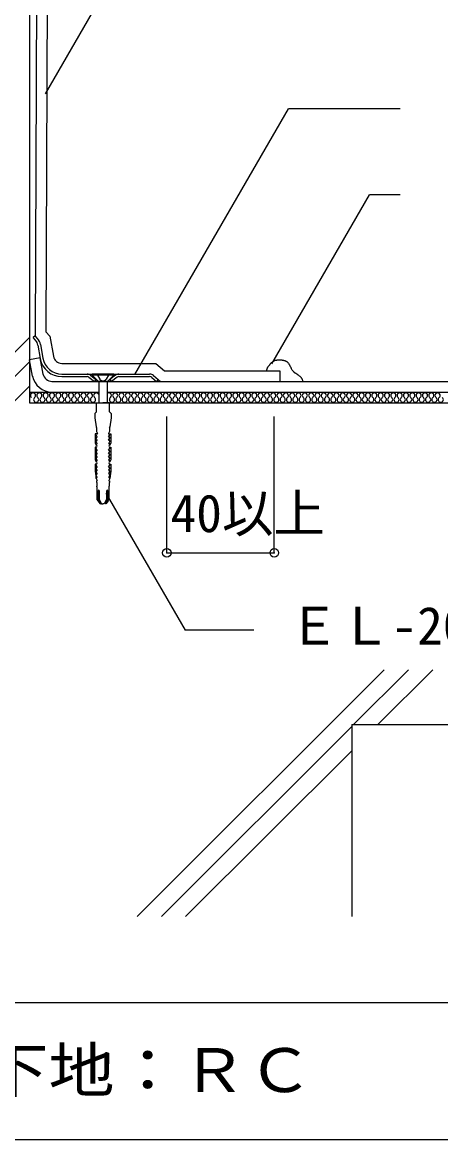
# Model space of a CAD drawing. Units: millimetres, scale not verified. Extents: x -690 to 590, y 50 to 994.
# Drawn here: x -424 to -229, y 50 to 571 of the extents above; entities that cross this region are included whole.
import ezdxf
from ezdxf.enums import TextEntityAlignment as Align

# ---------------------------------------------------------------- set-up
doc = ezdxf.new("R2010")
doc.units = ezdxf.units.MM
doc.header["$LTSCALE"] = 8
doc.header["$PDMODE"] = 32
doc.header["$PDSIZE"] = 4
doc.linetypes.add('DASHED3', pattern=[4, 3, -1])
for name, color, linetype in [('4-2', 7, 'Continuous'), ('4-3', 3, 'Continuous'), ('4-4', 2, 'Continuous'), ('4-6', 2, 'Continuous'), ('4-7', 7, 'Continuous'), ('4-A', 7, 'Continuous'), ('4-B', 7, 'Continuous'), ('4-D', 4, 'Continuous'), ('4-E', 4, 'Continuous'), ('F-5', 6, 'Continuous'), ('F-7', 1, 'Continuous'), ('F-A', 7, 'Continuous')]:
    doc.layers.add(name, color=color, linetype=linetype)
doc.styles.add('HG丸ｺﾞｼｯｸM-PRO', font='')
doc.styles.add('ＭＳ ゴシック', font='')
doc.styles.get('HG丸ｺﾞｼｯｸM-PRO').set_extended_font_data('HG丸ｺﾞｼｯｸM-PRO')
doc.styles.get('ＭＳ ゴシック').set_extended_font_data('MS Gothic')

msp = doc.modelspace()

# ---------------------------------------------------------------- linework, layer by layer
at = {"layer": '4-2'}
for p, q in [((-420.48, 793.772), (-420.48, 393.772)), ((-416.68, 732.833), (-417.944, 425.03)), ((-419.131, 406.269), (-420.48, 413.917)), ((-410.075, 403.772), (-304.015, 403.772)), ((-360.533, 404.636), (-359.518, 403.772)), ((-420.48, 398.772), (-388.311, 398.772)), ((-384.311, 398.772), (469.52, 398.772)), ((-420.48, 393.772), (469.52, 393.772))]:
    msp.add_line(p, q, dxfattribs=at)
for points in [[(-414.228, 407.257), (-415.556, 414.785), (-420.48, 413.917)], [(-310.012, 408.772), (-309.994, 408.903), (-309.961, 409.128), (-309.924, 409.351), (-309.878, 409.572), (-309.823, 409.788), (-309.754, 410), (-309.707, 410.12), (-309.666, 410.212), (-309.587, 410.368), (-309.5, 410.52), (-309.406, 410.668), (-309.306, 410.813), (-309.201, 410.956), (-309.139, 411.037), (-309.064, 411.132), (-308.934, 411.293), (-308.801, 411.451), (-308.666, 411.606), (-308.529, 411.759), (-308.39, 411.911), (-308.308, 411.998), (-308.223, 412.09), (-308.074, 412.245), (-307.922, 412.399), (-307.767, 412.549), (-307.608, 412.695), (-307.444, 412.836), (-307.347, 412.916), (-307.26, 412.985), (-307.105, 413.099), (-306.946, 413.207), (-306.783, 413.308), (-306.615, 413.4), (-306.444, 413.484), (-306.342, 413.528), (-306.228, 413.572), (-306.028, 413.64), (-305.825, 413.696), (-305.618, 413.744)], [(-305.618, 413.744), (-305.409, 413.783), (-305.198, 413.817), (-305.075, 413.834), (-304.927, 413.852), (-304.67, 413.879), (-304.414, 413.898), (-304.158, 413.907), (-303.903, 413.906), (-303.649, 413.892), (-303.502, 413.877), (-303.395, 413.864), (-303.21, 413.835), (-303.026, 413.8), (-302.843, 413.762), (-302.659, 413.722), (-302.474, 413.682), (-302.366, 413.659), (-302.244, 413.634), (-302.033, 413.59), (-301.824, 413.544), (-301.617, 413.492), (-301.414, 413.429), (-301.218, 413.353), (-301.107, 413.302), (-301.008, 413.249), (-300.842, 413.145), (-300.684, 413.029), (-300.534, 412.901), (-300.39, 412.763), (-300.254, 412.618), (-300.179, 412.532), (-300.095, 412.429), (-299.957, 412.248), (-299.826, 412.061), (-299.703, 411.871), (-299.586, 411.677), (-299.473, 411.481), (-299.409, 411.366), (-299.342, 411.243)], [(-299.342, 411.243), (-299.228, 411.03), (-299.115, 410.816), (-299.004, 410.601), (-298.894, 410.385), (-298.783, 410.169), (-298.718, 410.043), (-298.629, 409.875), (-298.473, 409.585), (-298.309, 409.3), (-298.134, 409.023), (-297.945, 408.757), (-297.74, 408.504), (-297.612, 408.365), (-297.566, 408.318), (-297.484, 408.238), (-297.4, 408.162), (-297.313, 408.088), (-297.224, 408.016), (-297.133, 407.949), (-297.079, 407.911), (-296.989, 407.851), (-296.831, 407.755), (-296.669, 407.664), (-296.507, 407.575), (-296.344, 407.486), (-296.183, 407.394), (-296.091, 407.338), (-295.999, 407.279), (-295.843, 407.171), (-295.691, 407.058), (-295.541, 406.941), (-295.394, 406.821), (-295.248, 406.698), (-295.163, 406.627), (-295.057, 406.538), (-294.876, 406.383), (-294.697, 406.225), (-294.521, 406.064), (-294.351, 405.897)], [(-294.351, 405.897), (-294.188, 405.724), (-294.097, 405.62), (-294.045, 405.558), (-293.959, 405.448), (-293.876, 405.336), (-293.799, 405.22), (-293.726, 405.102), (-293.659, 404.981), (-293.623, 404.909), (-293.576, 404.808), (-293.505, 404.629), (-293.443, 404.446), (-293.388, 404.26), (-293.339, 404.072), (-293.293, 403.882), (-293.267, 403.772)]]:
    msp.add_lwpolyline(points, dxfattribs=at)
for radius in [4.548, 9.548]:
    msp.add_arc((-409.804, 408.312), radius, 192.35613, 267.64387, dxfattribs=at)
at = {"layer": '4-3'}
for q in [(469.52, 243.772), (-270.48, 154.248)]:
    msp.add_line((-270.48, 243.772), q, dxfattribs=at)
at = {"layer": '4-4'}
for p, q in [((-411.68, 732.813), (-412.936, 426.954)), ((-411.038, 424.866), (-412.936, 426.954)), ((-411.038, 424.866), (-409.391, 415.528)), ((-405.452, 412.223), (-361.728, 412.223)), ((-361.728, 412.223), (-357.677, 408.772)), ((-357.677, 408.772), (-304.015, 408.772)), ((-304.015, 408.772), (-304.015, 403.772)), ((-306.519, 403.772), (-166.152, 403.772))]:
    msp.add_line(p, q, dxfattribs=at)
msp.add_arc((-405.452, 416.223), 4, 190, 270, dxfattribs=at)
at = {"layer": '4-6'}
for p, q in [((-417.944, 425.03), (-418.832, 424.223)), ((-417.708, 422.986), (-418.832, 424.223)), ((-416.82, 423.794), (-417.944, 425.03)), ((-416.606, 420.741), (-415.497, 414.452)), ((-415.424, 420.949), (-414.315, 414.66)), ((-405.452, 407.223), (-393.627, 407.223)), ((-392.164, 406.725), (-389.561, 404.723)), ((-380.458, 406.725), (-383.061, 404.723)), ((-378.995, 407.223), (-364.563, 407.223)), ((-362.812, 406.578), (-360.533, 404.636)), ((-405.452, 406.023), (-393.627, 406.023)), ((-392.896, 405.774), (-390.293, 403.772)), ((-389.561, 404.723), (-390.293, 403.772)), ((-383.061, 404.723), (-382.329, 403.772)), ((-379.726, 405.774), (-382.329, 403.772)), ((-378.995, 406.023), (-364.563, 406.023)), ((-363.59, 405.665), (-361.311, 403.723)), ((-360.533, 404.636), (-361.311, 403.723))]:
    msp.add_line(p, q, dxfattribs=at)
at = {"layer": '4-6', "color": 4}
for p, q in [((-393.627, 407.223), (-378.995, 407.223)), ((-382.329, 403.772), (-390.293, 403.772))]:
    msp.add_line(p, q, dxfattribs=at)
at = {"layer": '4-6'}
for centre, radius, start, end in [((-421.038, 419.959), 4.5, 10, 42.27369), ((-421.038, 419.959), 5.7, 10, 42.27369), ((-405.452, 416.223), 10.2, 190, 270), ((-405.452, 416.223), 9, 190, 270), ((-393.627, 404.823), 2.4, 52.43141, 90), ((-378.995, 404.823), 2.4, 90, 127.56859), ((-364.563, 404.523), 2.7, 49.57392, 90), ((-393.627, 404.823), 1.2, 52.43141, 90), ((-378.995, 404.823), 1.2, 90, 127.56859), ((-364.563, 404.523), 1.5, 49.57392, 90)]:
    msp.add_arc(centre, radius, start, end, dxfattribs=at)
at = {"layer": '4-7'}
for p, q in [((-391.311, 407.147), (-391.311, 406.647)), ((-391.311, 406.647), (-388.436, 403.772)), ((-381.311, 406.647), (-391.311, 406.647)), ((-381.311, 406.647), (-384.186, 403.772)), ((-384.186, 403.772), (-388.436, 403.772)), ((-388.311, 403.772), (-388.311, 393.772)), ((-384.311, 403.772), (-384.311, 393.772)), ((-389.48, 374.147), (-389.48, 374.147)), ((-389.48, 374.147), (-389.48, 374.147)), ((-383.142, 374.147), (-383.142, 374.147)), ((-383.142, 374.147), (-383.142, 374.147)), ((-389.48, 358.481), (-389.047, 357.656)), ((-383.142, 358.481), (-383.575, 357.656))]:
    msp.add_line(p, q, dxfattribs=at)
at = {"layer": '4-7', "linetype": 'DASHED3'}
for p, q in [((-388.861, 406.647), (-388.861, 407.147)), ((-388.861, 406.647), (-387.778, 404.772)), ((-383.761, 406.647), (-384.843, 404.772)), ((-383.761, 406.647), (-383.761, 407.147))]:
    msp.add_line(p, q, dxfattribs=at)
at = {"layer": '4-7'}
for points in [[(-381.311, 406.647), (-381.311, 407.147), (-391.311, 407.147)], [(-389.311, 389.676), (-389.311, 393.772), (-386.311, 393.772)], [(-383.311, 389.676), (-383.311, 393.772), (-386.311, 393.772)], [(-389.311, 389.676), (-390.061, 388.852), (-390.061, 386.753), (-389.513, 382.636), (-389.271, 382.228), (-389.311, 382.228), (-389.311, 380.414), (-388.878, 379.589)], [(-383.311, 389.676), (-382.561, 388.852), (-382.561, 386.753), (-383.109, 382.636), (-383.351, 382.228), (-383.311, 382.228), (-383.311, 380.414), (-383.744, 379.589)], [(-389.008, 379.342), (-389.986, 379.342), (-389.986, 375.109), (-389.484, 374.147), (-389.48, 374.147)], [(-388.939, 378.023), (-389.447, 378.847), (-389.447, 379.342)], [(-388.939, 376.456), (-389.447, 377.281), (-389.447, 377.758), (-389.098, 377.776)], [(-388.996, 374.889), (-389.447, 375.714), (-389.447, 376.191), (-389.099, 376.209)], [(-383.682, 378.023), (-383.175, 378.847), (-383.175, 379.342)], [(-383.682, 376.456), (-383.175, 377.281), (-383.175, 377.758), (-383.524, 377.776)], [(-383.625, 374.889), (-383.175, 375.714), (-383.175, 376.191), (-383.523, 376.209)], [(-383.614, 379.342), (-382.636, 379.342), (-382.636, 375.109), (-383.137, 374.147), (-383.142, 374.147)], [(-389.447, 373.075), (-389.986, 373.075), (-389.986, 367.278), (-389.48, 366.314)], [(-389.48, 374.147), (-389.476, 374.625), (-389.159, 374.642)], [(-388.939, 371.756), (-389.447, 372.581), (-389.447, 373.075)], [(-388.939, 370.189), (-389.447, 371.014), (-389.447, 371.491), (-389.099, 371.509)], [(-388.939, 368.623), (-389.447, 369.447), (-389.447, 369.925), (-389.099, 369.942)], [(-383.682, 371.756), (-383.175, 372.581), (-383.175, 373.075)], [(-383.682, 370.189), (-383.175, 371.014), (-383.175, 371.491), (-383.523, 371.509)], [(-383.682, 368.623), (-383.175, 369.447), (-383.175, 369.925), (-383.523, 369.942)], [(-383.142, 374.147), (-383.146, 374.625), (-383.463, 374.642)], [(-383.175, 373.075), (-382.636, 373.075), (-382.636, 367.278), (-383.142, 366.314)], [(-389.447, 365.242), (-389.986, 365.242), (-389.986, 361.994), (-389.48, 358.481), (-389.479, 358.958), (-389.171, 358.975)], [(-389.48, 366.314), (-389.476, 366.791), (-389.155, 366.809)], [(-388.997, 367.056), (-389.447, 367.881), (-389.447, 368.358), (-389.099, 368.375)], [(-388.939, 363.923), (-389.447, 364.747), (-389.447, 365.242)], [(-383.682, 363.923), (-383.175, 364.747), (-383.175, 365.242)], [(-383.625, 367.056), (-383.175, 367.881), (-383.175, 368.358), (-383.523, 368.375)], [(-383.142, 366.314), (-383.146, 366.791), (-383.466, 366.809)], [(-383.175, 365.242), (-382.636, 365.242), (-382.636, 361.994), (-383.142, 358.481), (-383.142, 358.958), (-383.451, 358.975)], [(-389.026, 359.223), (-389.477, 360.047), (-389.475, 360.525), (-389.152, 360.542)], [(-389.004, 360.789), (-389.468, 361.614), (-389.464, 362.091), (-389.129, 362.109)], [(-388.972, 362.356), (-389.452, 363.181), (-389.447, 363.658), (-389.099, 363.675)], [(-383.65, 362.356), (-383.17, 363.181), (-383.175, 363.658), (-383.523, 363.675)], [(-383.618, 360.789), (-383.154, 361.614), (-383.158, 362.091), (-383.493, 362.109)], [(-383.596, 359.223), (-383.145, 360.047), (-383.147, 360.525), (-383.469, 360.542)], [(-389.177, 357.409), (-389.311, 357.409), (-389.311, 356.625), (-389.161, 356.625), (-389.161, 355.017), (-389.154, 355.017)], [(-389.104, 354.688), (-389.104, 348.737), (-388.664, 348.086), (-387.661, 346.772), (-387.512, 346.772), (-388.597, 348.737), (-388.597, 352.709)], [(-383.518, 354.688), (-383.518, 348.737), (-383.958, 348.086), (-384.961, 346.772), (-385.11, 346.772), (-384.025, 348.737), (-384.025, 352.709)], [(-383.445, 357.409), (-383.311, 357.409), (-383.311, 356.625), (-383.461, 356.625), (-383.461, 355.017), (-383.467, 355.017)], [(-388.013, 352.709), (-388.013, 348.737), (-386.928, 346.772), (-386.311, 346.772)], [(-384.609, 352.709), (-384.609, 348.737), (-385.694, 346.772), (-386.311, 346.772)]]:
    msp.add_lwpolyline(points, dxfattribs=at)
at = {"layer": '4-7', "linetype": 'DASHED3'}
msp.add_arc((-386.311, 405.882), 1.84, 217.11751, 322.88248, dxfattribs=at)
at = {"layer": '4-7'}
for centre, major_axis, start_param, end_param in [((-389.147, 377.998), (0, -0.229), 0.2312026, 1.6765256), ((-389.147, 376.432), (0, -0.229), 0.2312026, 1.6765256), ((-389.018, 379.514), (0, -0.172), 0.06848, 2.1628795), ((-383.603, 379.514), (0, -0.172), 4.1203058, 6.2147054), ((-383.475, 377.998), (0, -0.229), 4.6066597, 6.0519827), ((-383.475, 376.432), (0, -0.229), 4.6066597, 6.0519827), ((-389.501, 373.611), (0, -0.536), 0.0442118, 3.0973809), ((-389.204, 374.865), (0, -0.229), 0.2312026, 1.6765256), ((-389.147, 371.732), (0, -0.229), 0.2312026, 1.6765256), ((-389.147, 370.165), (0, -0.229), 0.2312026, 1.6765256), ((-383.475, 371.732), (0, -0.229), 4.6066597, 6.0519827), ((-383.475, 370.165), (0, -0.229), 4.6066597, 6.0519827), ((-383.418, 374.865), (0, -0.229), 4.6066597, 6.0519827), ((-383.121, 373.611), (0, -0.536), 3.1858044, 6.2389735), ((-389.501, 365.778), (0, -0.536), 0.0442118, 3.0973809), ((-389.204, 367.032), (0, -0.229), 0.2312026, 1.6765256), ((-389.147, 368.598), (0, -0.229), 0.2312026, 1.6765256), ((-383.475, 368.598), (0, -0.229), 4.6066597, 6.0519827), ((-383.418, 367.032), (0, -0.229), 4.6066597, 6.0519827), ((-383.121, 365.778), (0, -0.536), 3.1858044, 6.2389735), ((-389.211, 360.765), (0, -0.229), 0.2312026, 1.6765256), ((-389.179, 362.332), (0, -0.229), 0.2312026, 1.6765256), ((-389.147, 363.898), (0, -0.229), 0.2312026, 1.6765256), ((-383.475, 363.898), (0, -0.229), 4.6066597, 6.0519827), ((-383.443, 362.332), (0, -0.229), 4.6066597, 6.0519827), ((-383.411, 360.765), (0, -0.229), 4.6066597, 6.0519827), ((-389.233, 359.198), (0, -0.229), 0.2312026, 1.6765256), ((-389.189, 357.582), (0, -0.174), 0.0818475, 2.1771705), ((-389.831, 354.723), (0, -0.8), 1.5261677, 1.947508), ((-383.388, 359.198), (0, -0.229), 4.6066597, 6.0519827), ((-383.432, 357.582), (0, -0.174), 4.1060148, 6.2013378), ((-382.791, 354.723), (0, -0.8), 4.3356773, 4.7570176), ((-388.305, 352.698), (0, -0.321), 1.5390306, 4.6806232), ((-384.317, 352.698), (0, -0.321), 1.6025621, 4.7441547)]:
    msp.add_ellipse(centre, major_axis=major_axis, ratio=0.909574, start_param=start_param, end_param=end_param, dxfattribs=at)
at = {"layer": '4-A'}
for p, q in [((-413.086, 537.886), (-370.948, 610.872)), ((-371.478, 406.99), (-299.954, 530.872)), ((-247.981, 530.872), (-299.954, 530.872)), ((-307.73, 412.031), (-262.211, 490.872)), ((-247.981, 490.872), (-262.211, 490.872)), ((-384.912, 351.636), (-348.061, 287.807)), ((-316.015, 287.807), (-348.061, 287.807))]:
    msp.add_line(p, q, dxfattribs=at)
at = {"layer": '4-B'}
for p, q in [((-356.519, 323.891), (-356.519, 387.368)), ((-306.519, 323.891), (-306.519, 387.368)), ((-356.519, 323.891), (-306.519, 323.891))]:
    msp.add_line(p, q, dxfattribs=at)
at = {"layer": '4-B', "color": 1}
for p in [(-356.519, 323.891), (-306.519, 323.891)]:
    msp.add_point(p, dxfattribs=at)
at = {"layer": '4-D'}
for centre, start, end in [((-418.892, 397.23), 307.52351, 232.47649), ((-417.42, 395.313), 127.52351, 52.47649), ((-415.948, 397.23), 307.52351, 232.47649), ((-414.476, 395.313), 127.52351, 52.47649), ((-413.004, 397.23), 307.52351, 232.47649), ((-411.532, 395.313), 127.52351, 52.47649), ((-410.06, 397.23), 307.52351, 232.47649), ((-408.588, 395.313), 127.52351, 52.47649), ((-407.116, 397.23), 307.52351, 232.47649), ((-405.644, 395.313), 127.52351, 52.47649), ((-404.172, 397.23), 307.52351, 232.47649), ((-402.7, 395.313), 127.52351, 52.47649), ((-401.228, 397.23), 307.52351, 232.47649), ((-399.756, 395.313), 127.52351, 52.47649), ((-398.284, 397.23), 307.52351, 232.47649), ((-396.812, 395.313), 127.52351, 52.47649), ((-395.34, 397.23), 307.52351, 232.47649), ((-393.868, 395.313), 127.52351, 52.47649), ((-392.396, 397.23), 307.52351, 232.47649), ((-390.924, 395.313), 127.52351, 52.47649), ((-389.452, 397.23), 19.12943, 232.47649), ((-383.565, 397.23), 307.52351, 128.13891), ((-382.093, 395.313), 127.52351, 52.47649), ((-380.621, 397.23), 307.52351, 232.47649), ((-379.149, 395.313), 127.52351, 52.47649), ((-377.677, 397.23), 307.52351, 232.47649), ((-376.205, 395.313), 127.52351, 52.47649), ((-374.733, 397.23), 307.52351, 232.47649), ((-373.261, 395.313), 127.52351, 52.47649), ((-371.789, 397.23), 307.52351, 232.47649), ((-370.317, 395.313), 127.52351, 52.47649), ((-368.845, 397.23), 307.52351, 232.47649), ((-367.373, 395.313), 127.52351, 52.47649), ((-365.901, 397.23), 307.52351, 232.47649), ((-364.429, 395.313), 127.52351, 52.47649), ((-362.957, 397.23), 307.52351, 232.47649), ((-361.485, 395.313), 127.52351, 52.47649), ((-360.013, 397.23), 307.52351, 232.47649), ((-358.541, 395.313), 127.52351, 52.47649), ((-357.069, 397.23), 307.52351, 232.47649), ((-355.597, 395.313), 127.52351, 52.47649), ((-354.125, 397.23), 307.52351, 232.47649), ((-352.653, 395.313), 127.52351, 52.47649), ((-351.182, 397.23), 307.52351, 232.47649), ((-349.71, 395.313), 127.52351, 52.47649), ((-348.238, 397.23), 307.52351, 232.47649), ((-346.766, 395.313), 127.52351, 52.47649), ((-345.294, 397.23), 307.52351, 232.47649), ((-343.822, 395.313), 127.52351, 52.47649), ((-342.35, 397.23), 307.52351, 232.47649), ((-340.878, 395.313), 127.52351, 52.47649), ((-339.406, 397.23), 307.52351, 232.47649), ((-337.934, 395.313), 127.52351, 52.47649), ((-336.462, 397.23), 307.52351, 232.47649), ((-334.99, 395.313), 127.52351, 52.47649), ((-333.518, 397.23), 307.52351, 232.47649), ((-332.046, 395.313), 127.52351, 52.47649), ((-330.574, 397.23), 307.52351, 232.47649), ((-329.102, 395.313), 127.52351, 52.47649), ((-327.63, 397.23), 307.52351, 232.47649), ((-326.158, 395.313), 127.52351, 52.47649), ((-324.686, 397.23), 307.52351, 232.47649), ((-323.214, 395.313), 127.52351, 52.47649), ((-321.742, 397.23), 307.52351, 232.47649), ((-320.27, 395.313), 127.52351, 52.47649), ((-318.798, 397.23), 307.52351, 232.47649), ((-317.326, 395.313), 127.52351, 52.47649), ((-315.854, 397.23), 307.52351, 232.47649), ((-314.383, 395.313), 127.52351, 52.47649), ((-312.911, 397.23), 307.52351, 232.47649), ((-311.439, 395.313), 127.52351, 52.47649), ((-309.967, 397.23), 307.52351, 232.47649), ((-308.495, 395.313), 127.52351, 52.47649), ((-307.023, 397.23), 307.52351, 232.47649), ((-305.551, 395.313), 127.52351, 52.47649), ((-304.079, 397.23), 307.52351, 232.47649), ((-302.607, 395.313), 127.52351, 52.47649), ((-301.135, 397.23), 307.52351, 232.47649), ((-299.663, 395.313), 127.52351, 52.47649), ((-298.191, 397.23), 307.52351, 232.47649), ((-296.719, 395.313), 127.52351, 52.47649), ((-295.247, 397.23), 307.52351, 232.47649), ((-293.775, 395.313), 127.52351, 52.47649), ((-292.303, 397.23), 307.52351, 232.47649), ((-290.831, 395.313), 127.52351, 52.47649), ((-289.359, 397.23), 307.52351, 232.47649), ((-287.887, 395.313), 127.52351, 52.47649), ((-286.415, 397.23), 307.52351, 232.47649), ((-284.943, 395.313), 127.52351, 52.47649), ((-283.471, 397.23), 307.52351, 232.47649), ((-281.999, 395.313), 127.52351, 52.47649), ((-280.527, 397.23), 307.52351, 232.47649), ((-279.055, 395.313), 127.52351, 52.47649), ((-277.584, 397.23), 307.52351, 232.47649), ((-276.112, 395.313), 127.52351, 52.47649), ((-274.64, 397.23), 307.52351, 232.47649), ((-273.168, 395.313), 127.52351, 52.47649), ((-271.696, 397.23), 307.52351, 232.47649), ((-270.224, 395.313), 127.52351, 52.47649), ((-268.752, 397.23), 307.52351, 232.47649), ((-267.28, 395.313), 127.52351, 52.47649), ((-265.808, 397.23), 307.52351, 232.47649), ((-264.336, 395.313), 127.52351, 52.47649), ((-262.864, 397.23), 307.52351, 232.47649), ((-261.392, 395.313), 127.52351, 52.47649), ((-259.92, 397.23), 307.52351, 232.47649), ((-258.448, 395.313), 127.52351, 52.47649), ((-256.976, 397.23), 307.52351, 232.47649), ((-255.504, 395.313), 127.52351, 52.47649), ((-254.032, 397.23), 307.52351, 232.47649), ((-252.56, 395.313), 127.52351, 52.47649), ((-251.088, 397.23), 307.52351, 232.47649), ((-249.616, 395.313), 127.52351, 52.47649), ((-248.144, 397.23), 307.52351, 232.47649), ((-246.672, 395.313), 127.52351, 52.47649), ((-245.2, 397.23), 307.52351, 232.47649), ((-243.728, 395.313), 127.52351, 52.47649), ((-242.256, 397.23), 307.52351, 232.47649), ((-240.785, 395.313), 127.52351, 52.47649), ((-239.313, 397.23), 307.52351, 232.47649), ((-237.841, 395.313), 127.52351, 52.47649), ((-236.369, 397.23), 307.52351, 232.47649), ((-234.897, 395.313), 127.52351, 52.47649), ((-233.425, 397.23), 307.52351, 232.47649), ((-231.953, 395.313), 127.52351, 52.47649), ((-230.481, 397.23), 307.52351, 232.47649), ((-229.009, 395.313), 127.52351, 52.47649)]:
    msp.add_arc(centre, 1.208, start, end, dxfattribs=at)
at = {"layer": '4-E'}
for p, q in [((-570.48, 274.209), (-420.48, 424.209)), ((-570.48, 262.896), (-420.48, 412.896)), ((-570.48, 251.582), (-420.48, 401.582)), ((-370.441, 154.248), (-255.335, 269.354)), ((-269.604, 243.772), (-244.021, 269.354)), ((-258.29, 243.772), (-232.707, 269.354)), ((-359.127, 154.248), (-270.48, 242.896)), ((-347.814, 154.248), (-270.48, 231.582))]:
    msp.add_line(p, q, dxfattribs=at)
at = {"layer": 'F-5'}
msp.add_line((-690.48, 114.248), (589.52, 114.248), dxfattribs=at)
at = {"layer": 'F-7'}
msp.add_line((-690.48, 50.248), (589.52, 50.248), dxfattribs=at)

# ---------------------------------------------------------------- texts
at = {"layer": '4-A', "style": 'ＭＳ ゴシック'}
msp.add_text('ＥＬ-2001注入', height=17.6, dxfattribs=at).set_placement((-300.015, 275.807), align=Align.BOTTOM_LEFT)
at = {"layer": '4-B', "style": 'ＭＳ ゴシック'}
msp.add_text('40以上', height=17.6, dxfattribs=at).set_placement((-354.856, 328.243), align=Align.BOTTOM_LEFT)
at = {"layer": 'F-A', "style": 'HG丸ｺﾞｼｯｸM-PRO', "width": 1.1}
msp.add_text('下地：ＲＣ', height=20.53, dxfattribs=at).set_placement((-442.48, 66.248), align=Align.BOTTOM_LEFT)

doc.saveas('drawing.dxf')
